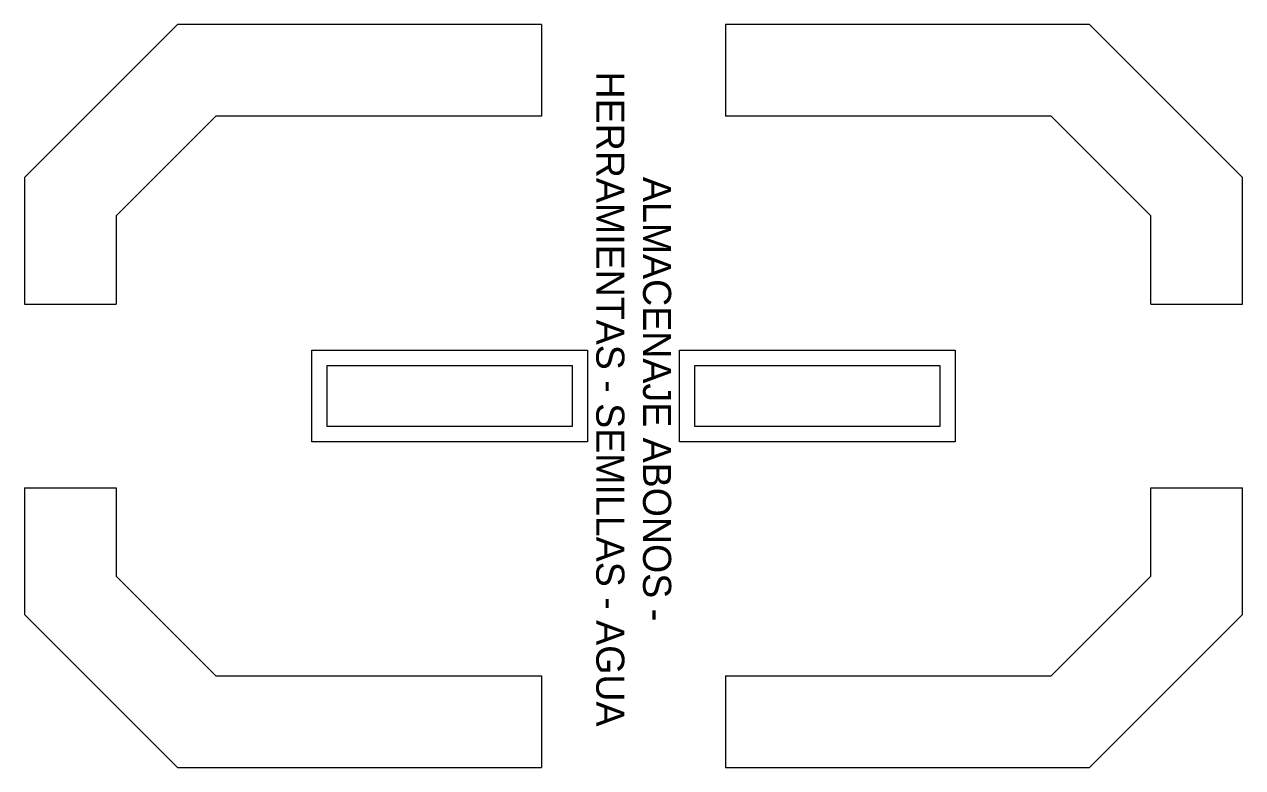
# Model space of a CAD drawing. Header units: metres. Extents: x 78 to 178, y -74 to 157.
# Drawn here: x 107.22 to 115.17, y 80.3 to 85.15 of the extents above; entities that cross this region are included whole.
import ezdxf

# ---------------------------------------------------------------- set-up
doc = ezdxf.new("R2010")
doc.units = ezdxf.units.M
doc.layers.add('mobiliario', color=252, linetype='Continuous', lineweight=9)
doc.layers.add('Texto', color=250, linetype='Continuous', lineweight=9)

msp = doc.modelspace()

# ---------------------------------------------------------------- linework, layer by layer
at = {"layer": 'mobiliario'}
for p, q in [((110.59897, 85.15242), (110.59897, 84.55242)), ((111.79897, 85.15242), (111.79897, 84.55242)), ((107.22397, 83.32742), (107.82397, 83.32742)), ((114.57397, 83.32742), (115.17397, 83.32742)), ((110.89897, 83.02742), (110.89897, 82.42742)), ((113.29897, 83.02742), (113.29897, 82.42742)), ((107.22397, 82.12742), (107.82397, 82.12742)), ((114.57397, 82.12742), (115.17397, 82.12742)), ((110.59897, 80.90242), (110.59897, 80.30242)), ((111.79897, 80.90242), (111.79897, 80.30242))]:
    msp.add_line(p, q, dxfattribs=at)
for points in [[(110.59897, 85.15242), (108.22397, 85.15242), (107.22397, 84.15242), (107.22397, 83.32742)], [(115.17397, 83.32742), (115.17397, 84.15242), (114.17397, 85.15242), (111.79897, 85.15242)], [(110.59897, 84.55242), (108.4725, 84.55242), (107.82397, 83.90389), (107.82397, 83.32742)], [(114.57397, 83.32742), (114.57397, 83.90389), (113.92544, 84.55242), (111.79897, 84.55242)], [(107.22397, 82.12742), (107.22397, 81.30242), (108.22397, 80.30242), (110.59897, 80.30242)], [(107.82397, 82.12742), (107.82397, 81.55095), (108.4725, 80.90242), (110.59897, 80.90242)], [(111.79897, 80.30242), (114.17397, 80.30242), (115.17397, 81.30242), (115.17397, 82.12742)], [(111.79897, 80.90242), (113.92544, 80.90242), (114.57397, 81.55095), (114.57397, 82.12742)]]:
    msp.add_lwpolyline(points, dxfattribs=at)
for points in [[(109.09897, 82.42742), (109.09897, 83.02742), (109.69897, 83.02742), (110.29897, 83.02742), (110.89897, 83.02742), (110.89897, 82.42742), (110.29897, 82.42742), (109.69897, 82.42742)], [(111.49897, 82.42742), (111.49897, 83.02742), (112.09897, 83.02742), (112.69897, 83.02742), (113.29897, 83.02742), (113.29897, 82.42742), (112.69897, 82.42742), (112.09897, 82.42742)], [(109.19897, 82.52742), (109.19897, 82.92742), (109.69897, 82.92742), (110.29897, 82.92742), (110.79897, 82.92742), (110.79897, 82.52742), (110.29897, 82.52742), (109.69897, 82.52742)], [(111.59897, 82.52742), (111.59897, 82.92742), (112.09897, 82.92742), (112.69897, 82.92742), (113.19897, 82.92742), (113.19897, 82.52742), (112.69897, 82.52742), (112.09897, 82.52742)]]:
    msp.add_lwpolyline(points, close=True, dxfattribs=at)

# ---------------------------------------------------------------- texts
at = {"layer": 'Texto', "insert": (110.95347, 85.06343), "char_height": 0.1831939, "attachment_point": 7, "rotation": 270}
msp.add_mtext_dynamic_manual_height_columns('\\pxqc;ALMACENAJE ABONOS - HERRAMIENTAS - SEMILLAS - AGUA', width=4.7115693, gutter_width=4.57985, heights=[0], dxfattribs=at)

doc.saveas('drawing.dxf')
